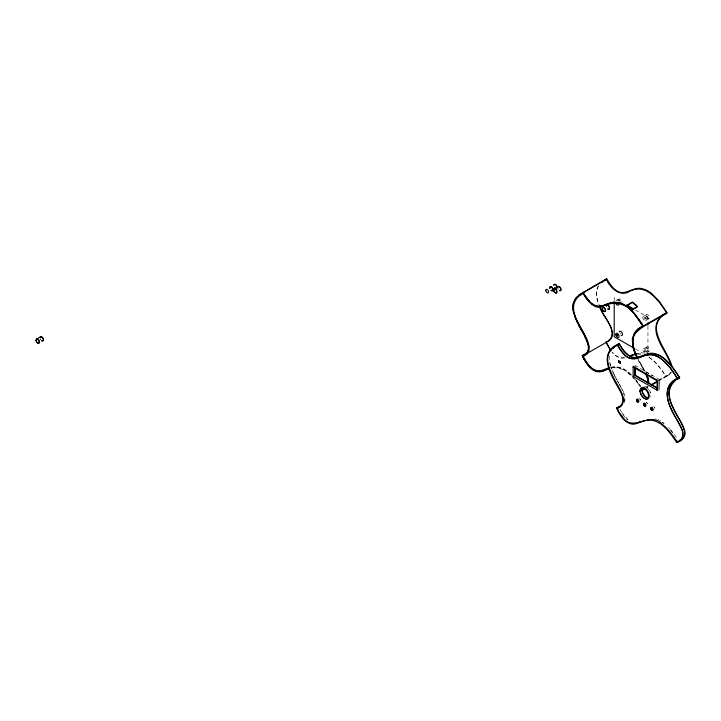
<?xml version="1.0" encoding="UTF-8"?>
<svg xmlns="http://www.w3.org/2000/svg" width="721" height="721" viewBox="0 0 721 721"><rect width="100%" height="100%" fill="white"/><g stroke="black" fill="none" stroke-linecap="round" stroke-linejoin="round"><path stroke-width="0.54" stroke-dasharray="3.6 2.7" d="M609.596 355.976L609.569 361.131L610.966 366.953M624.539 401.498L624.566 396.126M598.16 286.264C595.258 291.996 596.492 298.638 598.781 304.334M624.584 402.579L625.188 398.226L623.692 392.449M670.9 372.162L668.619 374.731L658.417 380.643M671.657 372.072L669.376 374.83L659.246 380.715M598.763 285.75C594.843 291.509 596.573 299.17 599.205 305.037M647.025 387.402L647.575 386.573M647.016 386.582L646.151 387.547M647.314 316.095L644.015 317.997L644.051 318.799L644.727 319.232L648.062 317.312L647.35 316.077L648.026 317.339M648.098 349.685C648.837 347.071 643.294 349.054 644.087 351.082C645.755 352.821 648.738 349.982 647.377 348.441M644.772 319.214L644.051 317.979M644.835 351.56L644.159 350.307M619.357 299.044L615.977 300.99A2.352 1.361 60 0 1 616.897 301.027M643.321 316.546L646.692 314.59M645.574 320.674A2.352 1.361 60 0 0 644.944 317.06A2.352 1.361 60 0 0 642.826 318.087A2.352 1.361 60 0 0 645.574 320.674L648.954 318.718A2.352 1.361 60 0 0 648.314 315.113A2.352 1.361 60 0 0 646.196 316.14A2.352 1.361 60 0 0 648.954 318.718M643.393 348.892L646.764 346.945M646.485 352.533L649.017 351.064A2.352 1.361 60 0 0 648.386 347.459A2.352 1.361 60 0 0 646.268 348.486A2.352 1.361 60 0 0 649.017 351.064M658.967 379.814L668.115 375.037M646.232 387.628L648.125 386.537M668.691 375.262L666.069 376.173C661.103 368.755 655.713 361.149 647.954 356.408L656.552 363.708L665.762 375.893M620.943 334.075L620.213 333.435M624.512 357.544C619.663 359.058 615.04 355.741 612.093 352.19M610.858 367.638C618.825 365.331 626.639 370.089 631.902 375.704M611.075 367.205L613.138 366.854A42.079 24.298 60 0 1 614.869 366.737C621.565 366.61 627.387 370.801 631.884 375.362M611.057 368.161C620.393 365.313 628.892 372.424 634.516 379.075M624.593 357.886C619.889 359.067 615.509 355.967 612.571 352.596M637.13 353.696L642.762 354.182M637.022 354.002L642.15 354.182M613.4 367.728L618.528 367.908L624.332 370.143M655.362 418.829L656.434 419.126M657.894 419.649L658.643 419.973M659.787 420.523L660.571 420.956M619.988 301.117L614.202 297.773L614.202 301.117M635.417 310.021L647.945 317.258L647.945 321.71M635.417 348.982L643.132 353.434M634.859 365.268L659.49 379.489L659.49 389.619M645.737 371.937L652.451 375.803M662.157 422.416L663.753 423.479M662.572 422.218L664.23 423.452M628.18 419.983L621.763 412.421M627.513 372.18L634.516 378.985L638.355 383.942M626.45 418.847L627.775 420.046M668.601 427.472L669.052 427.95M669.512 428.445L669.971 428.95M670.44 429.473L677.695 439.071M625.197 417.531L622.953 414.71M635.58 379.462L640.023 385.302M635.598 379.823L640.437 386.285M670.755 430.275L674.604 435.133M640.176 385.519L640.798 386.42M638.355 383.842L640.113 386.492M621.349 411.745L619.997 409.276M618.447 382.4L618.888 383.184M641.068 364.222L642.871 367.512M642.717 368.35L637.887 359.599M619.33 383.969L623.422 391.809M617.302 380.931L618.636 383.302M617.546 380.805L617.996 381.607M642.988 368.837L643.853 370.405M642.871 367.413L644.556 370.54M619.087 384.095L620.339 386.348M616.644 379.174L617.095 379.994M641.068 364.312L638.373 359.193M615.491 377.642L616.852 380.111M620.718 301.017L620.096 300.513L619.844 301.045M644.7 371.288L638.094 359.31M615.743 377.525L616.194 378.354M620.754 387.105L623.007 391.629M614.869 375.857L615.301 376.686M613.751 374.262L615.058 376.795M614.436 375.01L611.111 367.377M613.355 373.397L610.813 367.377M623.404 392.485L624.098 394.396M610.552 366.52L609.191 360.59M659.156 379.679L659.156 389.034M647.945 326.162L647.945 352.875M618.969 301.045A2.352 1.361 60 0 1 620.096 299.017A2.352 1.361 60 0 1 622.142 302.009M645.223 353.101A2.352 1.361 60 0 1 642.889 350.406A2.352 1.361 60 0 1 644.565 349.063A2.352 1.361 60 0 1 646.124 352.371M40.773 339.798A2.388 1.379 60 0 1 40.592 339.51M40.962 339.825A2.163 1.244 60 0 1 40.565 339.167M558.108 289.301A2.388 1.379 60 0 1 557.883 288.842M558.297 289.364A2.163 1.244 60 0 1 557.865 288.4M644.322 386.456A6.444 3.722 60 0 1 649.477 390.196A6.444 3.722 60 0 1 650.648 396.712M638.959 398.118A1.667 0.964 60 0 1 639.5 398.343M639.942 398.74A1.667 0.964 60 0 1 640.572 400.191M646.187 402.246A1.667 0.964 60 0 1 647.557 403.724M652.902 406.473A1.667 0.964 60 0 1 653.523 406.455M654.28 407.023A1.667 0.964 60 0 1 654.875 408.194M646.034 387.267A5.966 3.443 60 0 1 650.342 392.81M639.86 399.092A1.19 0.685 60 0 1 640.239 400.128M646.196 402.66A1.19 0.685 60 0 1 646.665 402.877M647.107 403.4A1.19 0.685 60 0 1 647.26 403.733M654.335 407.572A1.19 0.685 60 0 1 654.569 408.221"/><path stroke-width="1.08" d="M679.741 377.75L671.503 365.79L664.338 358.499A26.019 15.024 60 0 0 655.155 353.723C646.467 350.83 638.509 360.861 630.199 356.273C625.314 353.371 622.07 348.477 619.33 343.638L617.266 344.827C621.006 351.442 627.315 360.87 636.174 358.67C641.681 356.931 647.215 353.714 653.181 355.074C664.753 358.076 672.026 369.63 677.677 378.958M582.307 355.85L582.415 355.39M667.114 312.833L658.886 300.864L651.712 293.564A26.019 15.024 60 0 0 642.528 288.788C633.849 285.895 625.891 295.925 617.573 291.338C612.697 288.436 609.452 283.542 606.712 278.703L579.314 294.691M648.621 383.716L648.711 382.373M588.642 347.819L587.921 351.298M648.323 383.085L647.954 378.967L646.097 374.028M647.963 383.148L647.665 379.093L645.854 374.253A30.489 17.601 60 0 0 645.655 373.839M572.853 306.119L573.357 302.874M633.389 337.23L632.93 343.791M573.357 302.973L576.503 297.124M633.389 337.32L634.615 334.229M587.444 352.163L587.921 351.199M574.538 299.999L579.314 294.601M605.37 279.964L606.352 279.442C610.462 288.202 620.339 297.827 630.37 290.96C646.449 283.164 659.427 300.972 666.447 312.761L643.168 326.207C636.814 316.88 629.766 304.902 617.663 302.613C614.68 302.018 618.861 305.064 617.068 302.459M634.615 334.319L639.536 328.893M586.876 352.92L587.444 352.073M676.253 418.261C679.191 424.308 685.437 431.708 681.66 438.692C680.444 440.351 677.001 443.127 675.965 440.071C672.008 434.24 667.682 428.49 662.085 424.119C650.558 410.808 632.993 432.501 623.034 417.585C622.097 415.116 615.067 409.312 618.717 407.653C623.53 405.797 624.458 399.731 622.683 395.405C616.969 380.382 594.771 355.895 618.33 344.701M584.893 354.561L586.876 352.821M660.986 316.294C646.304 332.165 667.466 350.803 671.485 366.683M601.53 282.226L606.712 278.703M612.742 348.423L615.563 345.891M636.634 331.534L643.393 326.622L667.015 312.986C642.123 325.919 668.439 350.217 672.251 367.35M675.775 380.183C659.282 394.414 678.614 414.115 684.148 429.031C687.203 435.259 682.562 440.964 676.631 442.297C670.115 432.988 662.527 421.091 650.063 420.001C644.114 419.676 639.103 423.542 633.362 424.263C624.774 423.732 619.727 415.089 616.536 408.014L618.609 406.815A30.282 17.484 60 0 0 620.448 406.13L621.826 405.31M674.703 380.4C662.842 389.827 671.512 406.338 677.524 416.459C681.255 422.641 690.069 436.061 679.552 440.423M586.254 353.47L584.208 354.93A30.282 17.484 60 0 1 582.361 355.615M602.008 282.217L602.765 281.632M662.563 315.041L664.383 313.86M675.523 379.778L678.344 378.038M603.576 281.055L604.441 280.496M619.33 343.638C595.916 352.695 612.282 377.038 620.159 391.106C623.088 395.937 624.765 404.436 618.384 407.32A30.282 17.484 60 0 1 616.536 408.014M36.546 339.095L40.592 336.752M608.632 368.296C600.62 373.866 590.391 370.792 586.191 362.158C580.594 354.885 583.505 357.003 587.994 351.992C592.815 332.705 555.873 307.876 583.073 292.879L606.352 279.442M627.297 305.091L632.344 302.18A28.452 16.43 60 0 1 635.778 304.893L634.345 304.073A30.913 17.845 60 0 1 637.409 306.867L632.344 309.787A30.642 17.692 60 0 0 629.036 306.795L627.297 305.091A29.705 17.151 60 0 1 632.344 309.381L632.344 309.787M627.297 305.479L632.362 302.171M632.344 309.372L637.409 306.452L635.769 304.902M582.983 357.12L582.361 355.525L588.03 352.254M582.793 355.886L606.082 342.448C622.412 335.121 601.801 315.96 599.484 306.037M616.599 345.692L619.312 344.178C623.422 352.939 633.299 362.564 643.33 355.696C659.409 347.901 672.387 365.709 679.407 377.498C660.103 383.905 667.556 405.436 675.793 417.45M618.528 361.014L620.547 361.789L620.213 363.159L618.528 362.185L618.528 361.014L620.547 361.789M618.528 362.185L620.547 362.96M633.128 376.389L657.768 390.611L657.768 380.481L633.128 366.259L633.128 376.389L635.201 375.199L657.237 387.925M640.131 390.701L641.861 389.7M642.456 389.809L644.34 388.718M650.955 384.897L657.444 381.202M651.685 385.077L657.354 381.806M636.49 399.957L637.67 399.272M677.569 379.111L679.633 377.921C654.506 387.835 673.973 413.214 681.399 428.355C684.238 433.231 683.202 441.477 676.631 442.297M643.601 404.057L644.79 403.372M650.829 408.23L651.694 407.735M645.007 388.385L642.474 389.34L644.421 388.222L642.501 388.961L642.032 388.259M643.168 326.207C629.622 330.975 630.875 347.639 637.229 357.58M644.376 389.331L645.07 388.898M620.448 406.662L619.564 407.014M582.847 292.275L583.334 292.591M604.829 304.884L613.67 302.135M629.289 355.823L636.517 353.759M643.7 389.592L644.376 389.241M639.788 421.524L640.266 421.334M617.582 345.17C619.465 348.504 621.619 351.713 624.314 354.426C632.02 364.096 643.556 352.74 653.091 354.912A26.019 15.024 60 0 1 662.275 359.689L669.439 366.98L677.596 378.57M604.73 370.279L600.972 371.621L597.547 371.703M602.81 371.09L608.839 368.719M630.352 355.85L636.246 354.146M606.731 369.585L608.839 368.819M608.948 367.791L600.53 370.765A26.83 15.492 60 0 1 599.052 371M602.873 305.515L599.187 306.326M643.051 389.782L643.7 389.502M611.282 302.55L600.999 306.155L596.501 306.028M642.456 389.908L643.051 389.691M599.187 371.784L600.972 371.522M599.007 371L594.951 370.243L590.787 367.377L586.687 362.492L583.262 356.381L586.984 354.164L588.967 350.812L589.201 346.368L587.624 340.925A25.496 14.717 60 0 0 586.606 338.735L584.614 334.941M613.67 302.234L618.915 302.523A26.019 15.024 60 0 1 628.099 307.299L635.264 314.59M616.68 302.514C609.182 301.396 602.648 308.958 595.258 306.001C589.652 303.442 586.074 298.025 583.073 292.879M597.826 306.38L593.951 304.974M595.961 371.315L597.547 371.793M595.961 371.414L591.535 368.755M626.738 305.01L633.489 308.903M634.453 348.423L614.202 336.734L614.202 302.225M633.128 367.043L657.092 380.868L657.092 390.223M657.597 388.52L634.859 375.398L634.859 367.512M592.941 369.9L594.419 370.774M593.951 305.073L590.454 302.36M632.362 302.559L634.237 303.965M591.581 303.442L592.743 304.316M591.535 368.846L588.949 366.232M628.099 307.209L635.264 314.5L639.203 319.782M590.454 302.459L588.381 300.17M589.39 301.387L584.938 295.475M584.127 359.283L588.949 366.331M610.975 350.821L606.091 342.475M587.426 299.098L585.704 296.628M586.714 363.42L587.786 364.844M610.336 349.775L605.982 341.889M639.203 319.691L643.402 326.063M585.749 362.086L582.983 357.03M584.244 294.357L584.938 295.565M584.244 294.447L583.091 292.338M581.063 329.632L582.847 332.895M582.847 332.805L585.984 338.708M584.416 334.58C578.837 323.855 567.634 309.048 577.449 297.566A59.419 34.311 60 0 1 582 294.132L583.064 293.519L587.507 300.107L592.166 304.695L596.06 306.795L599.71 307.281A27.777 16.033 60 0 0 601.107 307.083C613.201 299.882 628.306 303.37 635.562 315.861A61.673 35.608 60 0 1 641.762 324.639L642.663 326.018L638.022 328.938L634.678 332.543L632.29 338.906L632.948 347.333L637.067 357.967M579.251 326.343L581.063 329.731M584.515 335.806L588.327 344.926M579.251 326.442L574.574 316.086M599.539 305.893C601.711 316.05 620.682 332.002 607.83 341.204A30.282 17.484 60 0 1 606.541 341.718M577.512 323.062L573.546 312.662M637.49 357.58L634.534 350.55M646.431 374.136L647.909 377.831M646.431 374.235L647.224 375.965M618.609 406.815L618.843 407.455M633.516 347.089L634.534 350.64M647.909 377.741L648.377 379.534M572.952 309.291L573.546 312.752M632.93 343.692L633.516 347.189M648.377 379.444L648.63 381.076M588.327 344.836L588.579 346.495M648.63 380.985L648.711 382.472M588.579 346.404L588.642 347.91M572.853 306.019L572.952 309.39M647.945 322.819L647.945 325.045M635.201 366.89L635.201 375.199M620.213 361.987L620.213 363.159M618.861 360.815L618.861 361.987M606.226 306.046A2.388 1.379 60 0 1 608.037 305.289A2.388 1.379 60 0 1 609.596 308.273A2.388 1.379 60 0 1 607.794 309.03M606.397 306.037A2.163 1.244 60 0 1 608.055 305.488A2.163 1.244 60 0 1 609.434 308.128A2.163 1.244 60 0 1 607.911 308.921M618.33 302.459A2.352 1.361 60 0 1 617.888 305.199A2.352 1.361 60 0 1 615.491 302.559M621.61 303.171A2.352 1.361 60 0 1 620.862 303.199M619.204 331.948A2.352 1.361 60 0 1 620.979 331.552A2.352 1.361 60 0 1 622.475 334.202A2.352 1.361 60 0 1 621.196 335.463M40.097 337.843A2.388 1.379 60 0 1 41.827 336.896A2.388 1.379 60 0 1 43.467 339.888A2.388 1.379 60 0 1 41.665 340.691M40.268 337.816A2.163 1.244 60 0 1 41.791 337.058A2.163 1.244 60 0 1 43.305 339.573A2.163 1.244 60 0 1 42.007 340.691M556.261 288.562A2.388 1.379 60 0 1 554.864 287.877M553.782 285.146A2.388 1.379 60 0 1 555.567 284.516A2.388 1.379 60 0 1 557.135 287.364M556.279 288.346A2.163 1.244 60 0 1 554.819 287.625M553.953 285.155A2.163 1.244 60 0 1 555.981 285.047A2.163 1.244 60 0 1 556.792 288.003M549.726 288.04A2.388 1.379 60 0 1 551.322 286.733A2.388 1.379 60 0 1 553.088 289.788A2.388 1.379 60 0 1 551.159 290.518M549.889 288.103A2.163 1.244 60 0 1 551.331 286.922A2.163 1.244 60 0 1 552.926 289.689A2.163 1.244 60 0 1 551.186 290.347M557.63 287.373A2.388 1.379 60 0 1 559.379 286.715A2.388 1.379 60 0 1 560.983 289.491A2.388 1.379 60 0 1 559.541 290.68M557.829 287.264A2.163 1.244 60 0 1 559.478 286.967A2.163 1.244 60 0 1 560.821 289.409A2.163 1.244 60 0 1 559.622 290.518M550.015 288.049A1.992 1.154 60 0 1 551.358 287.021A1.992 1.154 60 0 1 552.818 289.536A1.992 1.154 60 0 1 551.268 290.212M584.208 354.84A30.282 17.484 60 0 1 582.361 355.525M648.512 398.217A6.444 3.722 60 0 1 643.195 394.198A6.444 3.722 60 0 1 642.366 387.583M648.35 397.776A5.966 3.443 60 0 1 643.285 393.792A5.966 3.443 60 0 1 642.889 387.628M616.897 334.968C617.861 337.545 618.041 333.76 616.906 334.914M602.206 308.912A2.388 1.379 60 0 0 604.964 311.607A2.388 1.379 60 0 0 604.414 307.975A2.388 1.379 60 0 0 602.206 308.912M602.368 308.967A2.163 1.244 60 0 0 604.865 311.409A2.163 1.244 60 0 0 604.36 308.119A2.163 1.244 60 0 0 602.368 308.967M615.815 334.805A2.352 1.361 60 0 0 618.573 337.383A2.352 1.361 60 0 0 617.933 333.769A2.352 1.361 60 0 0 615.815 334.805M36.077 340.573A2.388 1.379 60 0 0 38.844 343.268A2.388 1.379 60 0 0 38.285 339.636A2.388 1.379 60 0 0 36.077 340.573M36.239 340.627A2.163 1.244 60 0 0 38.736 343.07A2.163 1.244 60 0 0 38.24 339.78A2.163 1.244 60 0 0 36.239 340.627M553.593 290.365A2.388 1.379 60 0 0 556.351 293.059A2.388 1.379 60 0 0 555.801 289.427A2.388 1.379 60 0 0 553.593 290.365M553.746 290.419A2.163 1.244 60 0 0 556.252 292.861A2.163 1.244 60 0 0 555.747 289.572A2.163 1.244 60 0 0 553.746 290.419M545.824 290.689A1.992 1.154 60 0 0 548.158 292.852A1.992 1.154 60 0 0 547.6 289.788A1.992 1.154 60 0 0 545.824 290.689M636.499 400.173A1.667 0.964 60 0 0 638.409 402.12A1.667 0.964 60 0 0 638.094 399.605A1.667 0.964 60 0 0 636.499 400.173M643.619 404.283A1.667 0.964 60 0 0 645.529 406.229A1.667 0.964 60 0 0 645.205 403.715A1.667 0.964 60 0 0 643.619 404.283M650.847 408.456A1.667 0.964 60 0 0 652.757 410.402A1.667 0.964 60 0 0 652.433 407.888A1.667 0.964 60 0 0 650.847 408.456M640.194 391.566A6.444 3.722 60 0 0 647.557 399.074A6.444 3.722 60 0 0 646.313 389.358A6.444 3.722 60 0 0 640.194 391.566M640.185 391.891A5.966 3.443 60 0 0 647.007 398.839A5.966 3.443 60 0 0 645.863 389.845A5.966 3.443 60 0 0 640.185 391.891M636.499 400.506A1.19 0.685 60 0 0 637.86 401.894A1.19 0.685 60 0 0 637.634 400.092A1.19 0.685 60 0 0 636.499 400.506M643.61 404.607A1.19 0.685 60 0 0 644.971 406.004A1.19 0.685 60 0 0 644.745 404.202A1.19 0.685 60 0 0 643.61 404.607M650.838 408.78A1.19 0.685 60 0 0 652.208 410.177A1.19 0.685 60 0 0 651.973 408.374A1.19 0.685 60 0 0 650.838 408.78"/></g></svg>
